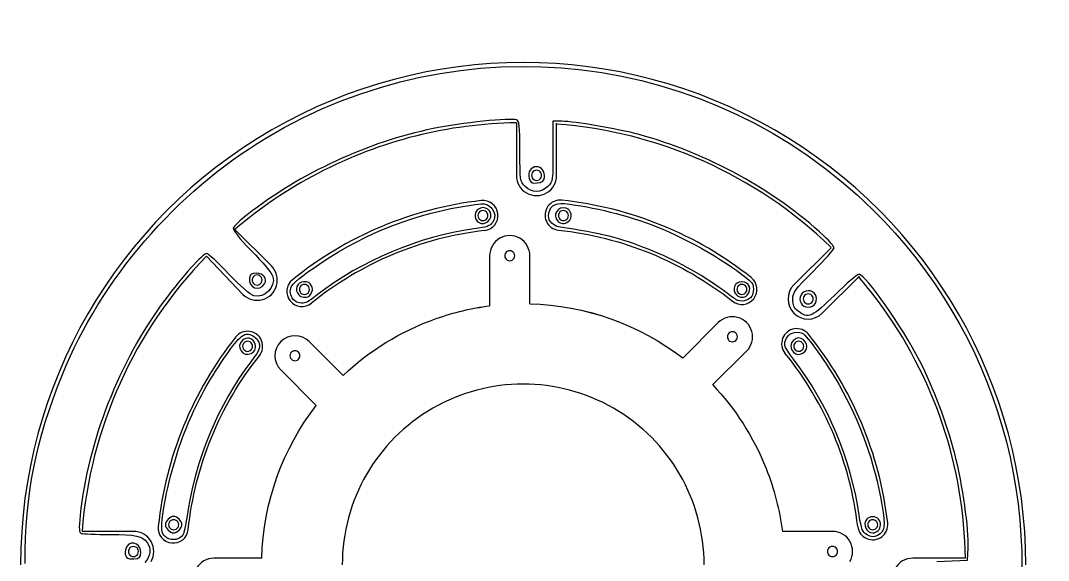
# Model space of a CAD drawing. Extents: x 18.1 to 69.2, y 229.9 to 282.6.
# Drawn here: x 18.1 to 69.2, y 255.7 to 282.6 of the extents above; entities that cross this region are included whole.
import ezdxf

# ---------------------------------------------------------------- set-up
doc = ezdxf.new("R2010")
doc.units = 0
doc.layers.get('0').update_dxf_attribs({"linetype": 'CONTINUOUS'})
doc.layers.add('0_copy', color=7, linetype='CONTINUOUS')

msp = doc.modelspace()

# ---------------------------------------------------------------- linework, layer by layer
at = {"color": 7}
for points in [[(42.717799, 277.452179), (42.717799, 274.837381)], [(44.717801, 274.837381), (44.717801, 277.452179)], [(30.529747, 270.340073), (28.680815, 272.189007)], [(58.36507, 271.248149), (56.516138, 269.399214)], [(27.30327, 270.82778), (29.115533, 268.925848)], [(41.38477, 270.847464), (41.38477, 268.354825)], [(43.384772, 268.457986), (43.384772, 270.847464)], [(57.930352, 267.985016), (59.779284, 269.833951)], [(52.752231, 267.520514), (50.989674, 265.757939)], [(34.098071, 264.88656), (32.408466, 266.576163)], [(52.476842, 264.416687), (54.166445, 266.10629)], [(30.994252, 265.161965), (32.756811, 263.39939)], [(23.677363, 257.127522), (21.112925, 257.127522)], [(58.43773, 257.129982), (55.945095, 257.129982)], [(30.056762, 255.794498), (27.667302, 255.794498)], [(65.042455, 255.796959), (62.427668, 255.796959)]]:
    msp.add_lwpolyline(points, dxfattribs=at)
for points in [[(55.552515, 277.112869), (47.81749, 281.578689), (38.287542, 281.578689), (30.552517, 277.112869)], [(55.552515, 277.112869), (47.81749, 281.578689), (38.287542, 281.578689), (30.552517, 277.112869)], [(30.552517, 277.112869), (22.817489, 272.64705), (18.052516, 264.393874), (18.052516, 255.462234)], [(30.552517, 277.112869), (22.817489, 272.64705), (18.052516, 264.393874), (18.052516, 255.462234)], [(42.717799, 277.461633), (39.362465, 277.412412), (35.979756, 276.594347), (32.837173, 274.946756)], [(42.717828, 277.459693), (42.71781, 277.457232), (42.717799, 277.454753), (42.717799, 277.452285)], [(44.716398, 277.399235), (44.717192, 277.416867), (44.717721, 277.434522), (44.717721, 277.452179)], [(58.371769, 271.254848), (54.622853, 274.896375), (49.761984, 277.01491), (44.716441, 277.400089)], [(68.052516, 255.462234), (68.052516, 264.393874), (63.287542, 272.64705), (55.552515, 277.112869)], [(68.052516, 255.462234), (68.052516, 264.393874), (63.287542, 272.64705), (55.552515, 277.112869)], [(43.592956, 275.064396), (43.515529, 275.019624), (43.46792, 274.9369), (43.468105, 274.847461)], [(43.843252, 275.064396), (43.765827, 275.109169), (43.670381, 275.109169), (43.592956, 275.064396)], [(43.968104, 274.847461), (43.968289, 274.9369), (43.920677, 275.019624), (43.843252, 275.064396)], [(32.837173, 274.946756), (31.335186, 274.159297), (29.957855, 273.218943), (28.71634, 272.153482)], [(42.717799, 274.837381), (42.717799, 274.480115), (42.9084, 274.149988), (43.217801, 273.971355)], [(43.468105, 274.847461), (43.46792, 274.758023), (43.515529, 274.675299), (43.592956, 274.630526)], [(43.592956, 274.630526), (43.670381, 274.585754), (43.765827, 274.585754), (43.843252, 274.630526)], [(43.843252, 274.630526), (43.920677, 274.675299), (43.968289, 274.758023), (43.968104, 274.847461)], [(44.217799, 273.971355), (44.5272, 274.149988), (44.717801, 274.480115), (44.717801, 274.837381)], [(40.965678, 273.592543), (37.524632, 273.19647), (34.267357, 271.829321), (31.57443, 269.650833)], [(41.79534, 272.933087), (41.74803, 273.344124), (41.376788, 273.639203), (40.965678, 273.592543)], [(43.217801, 273.971355), (43.527202, 273.792722), (43.908398, 273.792722), (44.217799, 273.971355)], [(44.969134, 273.611328), (44.702664, 273.639468), (44.441422, 273.52331), (44.283818, 273.30661)], [(54.396952, 269.75791), (51.683703, 271.911034), (48.413744, 273.24756), (44.969134, 273.611328)], [(40.92629, 273.064385), (40.848862, 273.019612), (40.801253, 272.936888), (40.801438, 272.84745)], [(41.176586, 273.064385), (41.099161, 273.109157), (41.003715, 273.109157), (40.92629, 273.064385)], [(41.301437, 272.84745), (41.30162, 272.936888), (41.254011, 273.019612), (41.176586, 273.064385)], [(44.283818, 273.30661), (44.126211, 273.089911), (44.096186, 272.80559), (44.205051, 272.56075)], [(44.92629, 273.064385), (44.848862, 273.019612), (44.801253, 272.936888), (44.801438, 272.84745)], [(45.176586, 273.064385), (45.09916, 273.109157), (45.003715, 273.109157), (44.92629, 273.064385)], [(45.301437, 272.84745), (45.30162, 272.936888), (45.254013, 273.019612), (45.176586, 273.064385)], [(40.801438, 272.84745), (40.801253, 272.758011), (40.848862, 272.675287), (40.92629, 272.630515)], [(40.92629, 272.630515), (41.003715, 272.585742), (41.099161, 272.585742), (41.176586, 272.630515)], [(41.137197, 272.102383), (41.548158, 272.150343), (41.84265, 272.52205), (41.79534, 272.933087)], [(41.176586, 272.630515), (41.254011, 272.675287), (41.30162, 272.758011), (41.301437, 272.84745)], [(44.205051, 272.56075), (44.313917, 272.31591), (44.545134, 272.147747), (44.811603, 272.119607)], [(44.801438, 272.84745), (44.801253, 272.758011), (44.848862, 272.675287), (44.92629, 272.630515)], [(44.92629, 272.630515), (45.003715, 272.585742), (45.09916, 272.585742), (45.176586, 272.630515)], [(45.176586, 272.630515), (45.254013, 272.675287), (45.30162, 272.758011), (45.301437, 272.84745)], [(41.137197, 272.102383), (37.97898, 271.738865), (34.989426, 270.484085), (32.517837, 268.484656)], [(44.811603, 272.119607), (47.973094, 271.785742), (50.974289, 270.559072), (53.464534, 268.582922)], [(41.884772, 271.71349), (41.575371, 271.534857), (41.38477, 271.20473), (41.38477, 270.847464)], [(42.88477, 271.71349), (42.575369, 271.892122), (42.194173, 271.892122), (41.884772, 271.71349)], [(43.384772, 270.847464), (43.384772, 271.20473), (43.194171, 271.534857), (42.88477, 271.71349)], [(42.259623, 271.064399), (42.182198, 271.019627), (42.134586, 270.936903), (42.134771, 270.847464)], [(42.509919, 271.064399), (42.432494, 271.109172), (42.337048, 271.109172), (42.259623, 271.064399)], [(42.63477, 270.847464), (42.634956, 270.936903), (42.587344, 271.019627), (42.509919, 271.064399)], [(27.30327, 270.82778), (23.688765, 267.122599), (21.504185, 262.254279), (21.112925, 257.127522)], [(42.134771, 270.847464), (42.134586, 270.758025), (42.182198, 270.675302), (42.259623, 270.630529)], [(42.259623, 270.630529), (42.337048, 270.585757), (42.432494, 270.585757), (42.509919, 270.630529)], [(42.509919, 270.630529), (42.587344, 270.675302), (42.634956, 270.758025), (42.63477, 270.847464)], [(30.78857, 269.374145), (30.881037, 269.719238), (30.782379, 270.087449), (30.529747, 270.340073)], [(29.69074, 269.856809), (29.613392, 269.81215), (29.56574, 269.729618), (29.56574, 269.640303)], [(29.56574, 269.640303), (29.56574, 269.550987), (29.613392, 269.468456), (29.69074, 269.423797)], [(29.940742, 269.856809), (29.863391, 269.901468), (29.768091, 269.901468), (29.69074, 269.856809)], [(30.065742, 269.640303), (30.065742, 269.729618), (30.01809, 269.81215), (29.940742, 269.856809)], [(29.940742, 269.423797), (30.018093, 269.468456), (30.065742, 269.550987), (30.065742, 269.640303)], [(31.57443, 269.650833), (31.253665, 269.389962), (31.204519, 268.918705), (31.464557, 268.597265)], [(54.517629, 268.704688), (54.77492, 269.028917), (54.720911, 269.500283), (54.396952, 269.75791)], [(60.675618, 268.631343), (60.375665, 269.032745), (60.064256, 269.421289), (59.742136, 269.796804)], [(29.115533, 268.925848), (29.36816, 268.673224), (29.73637, 268.574564), (30.081463, 268.667033)], [(29.69074, 269.423797), (29.768091, 269.379138), (29.863391, 269.379138), (29.940742, 269.423797)], [(30.081463, 268.667033), (30.426557, 268.759502), (30.696104, 269.029049), (30.78857, 269.374145)], [(32.047617, 269.385829), (31.970189, 269.341056), (31.922582, 269.258332), (31.922765, 269.168895)], [(31.922765, 269.168895), (31.922582, 269.079455), (31.970189, 268.996733), (32.047617, 268.95196)], [(32.297912, 269.385829), (32.220487, 269.430602), (32.125042, 269.430602), (32.047617, 269.385829)], [(32.047617, 268.95196), (32.125042, 268.907187), (32.220487, 268.907187), (32.297912, 268.95196)], [(32.422764, 269.168895), (32.422949, 269.258332), (32.37534, 269.341056), (32.297912, 269.385829)], [(32.297912, 268.95196), (32.37534, 268.996733), (32.422949, 269.079455), (32.422764, 269.168895)], [(53.805595, 269.387364), (53.728168, 269.342591), (53.680561, 269.259869), (53.680744, 269.170429)], [(53.680744, 269.170429), (53.680561, 269.080989), (53.728168, 268.998267), (53.805595, 268.953495)], [(54.055891, 269.387364), (53.978466, 269.432136), (53.88302, 269.432136), (53.805595, 269.387364)], [(53.805595, 268.953495), (53.88302, 268.908722), (53.978466, 268.908722), (54.055891, 268.953495)], [(54.180743, 269.170429), (54.180928, 269.259869), (54.133316, 269.342591), (54.055891, 269.387364)], [(54.055891, 268.953495), (54.133316, 268.998267), (54.180928, 269.080989), (54.180743, 269.170429)], [(56.516138, 269.399214), (56.127838, 269.008311), (56.128896, 268.376965), (56.518519, 267.987363)], [(57.355576, 268.915527), (57.278225, 268.960186), (57.182925, 268.960186), (57.105574, 268.915527)], [(31.464557, 268.597265), (31.724595, 268.275823), (32.195722, 268.225454), (32.517837, 268.484656)], [(43.384772, 268.460989), (46.154118, 268.389543), (48.820507, 267.429368), (50.990818, 265.759082)], [(53.464534, 268.582922), (53.789027, 268.325966), (54.260337, 268.380463), (54.517629, 268.704688)], [(57.105574, 268.915527), (57.028226, 268.870868), (56.980574, 268.788336), (56.980574, 268.699021)], [(56.980574, 268.699021), (56.980574, 268.609706), (57.028226, 268.527174), (57.105574, 268.482515)], [(57.105574, 268.482515), (57.182925, 268.437856), (57.278225, 268.437856), (57.355576, 268.482515)], [(57.480576, 268.699021), (57.480576, 268.788336), (57.432924, 268.870868), (57.355576, 268.915527)], [(57.355576, 268.482515), (57.432927, 268.527174), (57.480576, 268.609706), (57.480576, 268.699021)], [(65.050228, 255.796959), (64.983114, 260.297392), (63.539291, 264.799137), (60.675618, 268.631343)], [(38.721125, 267.719433), (39.601426, 268.030512), (40.49355, 268.241173), (41.38477, 268.357206)], [(56.5185, 267.987363), (56.908107, 267.597762), (57.539453, 267.596714), (57.930351, 267.984982)], [(34.096164, 264.888468), (35.383237, 266.112743), (36.942138, 267.09078), (38.721125, 267.719433)], [(53.718161, 267.779329), (53.373068, 267.871799), (53.004858, 267.773138), (52.752231, 267.520514)], [(54.425268, 267.072217), (54.332801, 267.417313), (54.063254, 267.686863), (53.718161, 267.779329)], [(29.45434, 267.082348), (29.189286, 267.121647), (28.923403, 267.016559), (28.756843, 266.806668)], [(30.041834, 266.616139), (29.943343, 266.865332), (29.719389, 267.043047), (29.45434, 267.082348)], [(32.408466, 266.576163), (32.017568, 266.964466), (31.386222, 266.963418), (30.996615, 266.573782)], [(53.334338, 267.029894), (53.25699, 266.985238), (53.209338, 266.902704), (53.209338, 266.813389)], [(53.58434, 267.029894), (53.506989, 267.074553), (53.411689, 267.074553), (53.334338, 267.029894)], [(53.70934, 266.813389), (53.70934, 266.902704), (53.661688, 266.985238), (53.58434, 267.029894)], [(54.166445, 266.10629), (54.419071, 266.358914), (54.517734, 266.727124), (54.425268, 267.072217)], [(56.541046, 267.209454), (56.276372, 267.167663), (56.054098, 266.987847), (55.957954, 266.737739)], [(57.241107, 266.940336), (57.07258, 267.148655), (56.805719, 267.251242), (56.541046, 267.209454)], [(61.182811, 257.549082), (60.78674, 260.990129), (59.419593, 264.247406), (57.241107, 266.940336)], [(28.756843, 266.806668), (26.603722, 264.093419), (25.267201, 260.823457), (24.903437, 257.37885)], [(29.219189, 266.557407), (29.141764, 266.512634), (29.094152, 266.429912), (29.094337, 266.340472)], [(29.469485, 266.557407), (29.39206, 266.60218), (29.296614, 266.60218), (29.219189, 266.557407)], [(29.594336, 266.340472), (29.594519, 266.429912), (29.54691, 266.512634), (29.469485, 266.557407)], [(29.931831, 265.87425), (30.098391, 266.084141), (30.140325, 266.366949), (30.041834, 266.616139)], [(30.996615, 266.573814), (30.607011, 266.184215), (30.605952, 265.552869), (30.994234, 265.161965)], [(53.209338, 266.813389), (53.209338, 266.724073), (53.25699, 266.641539), (53.334338, 266.596883)], [(53.334338, 266.596883), (53.411689, 266.552224), (53.506989, 266.552224), (53.58434, 266.596883)], [(53.58434, 266.596883), (53.661691, 266.641539), (53.70934, 266.724073), (53.70934, 266.813389)], [(55.957954, 266.737739), (55.861805, 266.487631), (55.906395, 266.205231), (56.074921, 265.996911)], [(56.634023, 266.558915), (56.556598, 266.514142), (56.508986, 266.43142), (56.509171, 266.34198)], [(56.884319, 266.558915), (56.806894, 266.603688), (56.711448, 266.603688), (56.634023, 266.558915)], [(57.00917, 266.34198), (57.009353, 266.43142), (56.961744, 266.514142), (56.884319, 266.558915)], [(26.395142, 257.221317), (26.729007, 260.382807), (27.955679, 263.384005), (29.931831, 265.87425)], [(29.094337, 266.340472), (29.094152, 266.251035), (29.141764, 266.168311), (29.219189, 266.123538)], [(29.219189, 266.123538), (29.296614, 266.078765), (29.39206, 266.078765), (29.469485, 266.123538)], [(29.469485, 266.123538), (29.54691, 266.168311), (29.594519, 266.251035), (29.594336, 266.340472)], [(31.576211, 266.085999), (31.498786, 266.041226), (31.451174, 265.958504), (31.451359, 265.869064)], [(31.451359, 265.869064), (31.451174, 265.779624), (31.498786, 265.696902), (31.576211, 265.65213)], [(31.826507, 266.085999), (31.749082, 266.130771), (31.653636, 266.130771), (31.576211, 266.085999)], [(31.951358, 265.869064), (31.951544, 265.958504), (31.903932, 266.041226), (31.826507, 266.085999)], [(31.826507, 265.65213), (31.903932, 265.696902), (31.951544, 265.779624), (31.951358, 265.869064)], [(59.692648, 257.377553), (59.32913, 260.535768), (58.074351, 263.525321), (56.074921, 265.996911)], [(56.509171, 266.34198), (56.508986, 266.252543), (56.556598, 266.169819), (56.634023, 266.125046)], [(56.634023, 266.125046), (56.711448, 266.080273), (56.806894, 266.080273), (56.884319, 266.125046)], [(56.884319, 266.125046), (56.961744, 266.169819), (57.009353, 266.252543), (57.00917, 266.34198)], [(31.576211, 265.65213), (31.653636, 265.607357), (31.749082, 265.607357), (31.826507, 265.65213)], [(47.552515, 263.256462), (44.767905, 264.864158), (41.337127, 264.864158), (38.552517, 263.256462)], [(52.478924, 264.418769), (53.591635, 263.248493), (54.502751, 261.851014), (55.134071, 260.261871)], [(30.05373, 255.794498), (30.124641, 258.571739), (31.089764, 261.235302), (32.755983, 263.400219)], [(38.552517, 263.256462), (35.767907, 261.648767), (34.052515, 258.677626), (34.052515, 255.462234)], [(52.052516, 255.462234), (52.052516, 258.677626), (50.337125, 261.648767), (47.552515, 263.256462)], [(55.134071, 260.261871), (55.542905, 259.232764), (55.811229, 258.181603), (55.947874, 257.129982)], [(25.542301, 257.677667), (25.464951, 257.633011), (25.417301, 257.550477), (25.417301, 257.461161)], [(25.792301, 257.677667), (25.714951, 257.722326), (25.619651, 257.722326), (25.542301, 257.677667)], [(25.917301, 257.461161), (25.917301, 257.550477), (25.869651, 257.633011), (25.792301, 257.677667)], [(60.312583, 257.680239), (60.235158, 257.635466), (60.187546, 257.552744), (60.187732, 257.463305)], [(60.562879, 257.680239), (60.485454, 257.725012), (60.390008, 257.725012), (60.312583, 257.680239)], [(60.687731, 257.463305), (60.687916, 257.552744), (60.640304, 257.635466), (60.562879, 257.680239)], [(24.903437, 257.37885), (24.860074, 256.967004), (25.158716, 256.597958), (25.570547, 256.554466)], [(25.417301, 257.461161), (25.417301, 257.371846), (25.464951, 257.289312), (25.542301, 257.244656)], [(25.542301, 257.244656), (25.619651, 257.199997), (25.714951, 257.199997), (25.792301, 257.244656)], [(25.570547, 256.554466), (25.982379, 256.510974), (26.35152, 256.809498), (26.395142, 257.221317)], [(25.792301, 257.244656), (25.869651, 257.289312), (25.917301, 257.371846), (25.917301, 257.461161)], [(59.692648, 257.377553), (59.72329, 257.111361), (59.893615, 256.881737), (60.139464, 256.775176)], [(60.187732, 257.463305), (60.187546, 257.373865), (60.235158, 257.291143), (60.312583, 257.24637)], [(60.312583, 257.24637), (60.390008, 257.201597), (60.485454, 257.201597), (60.562879, 257.24637)], [(60.562879, 257.24637), (60.640304, 257.291143), (60.687916, 257.373865), (60.687731, 257.463305)], [(60.884543, 256.860941), (61.099753, 257.020572), (61.21345, 257.28289), (61.182811, 257.549082)], [(24.543394, 256.62752), (24.36476, 256.936921), (24.034631, 257.127522), (23.677363, 257.127522)], [(59.303759, 256.629981), (59.125125, 256.939382), (58.794997, 257.129982), (58.43773, 257.129982)], [(60.139464, 256.775176), (60.385312, 256.668615), (60.669337, 256.70131), (60.884543, 256.860941)], [(23.542301, 256.344326), (23.464951, 256.299667), (23.417301, 256.217138), (23.417301, 256.12782)], [(23.792301, 256.344326), (23.714951, 256.388985), (23.619651, 256.388985), (23.542301, 256.344326)], [(23.917301, 256.12782), (23.917301, 256.217138), (23.869651, 256.299667), (23.792301, 256.344326)], [(24.543394, 255.627514), (24.722027, 255.936915), (24.722027, 256.318116), (24.543394, 256.62752)], [(58.312582, 256.346924), (58.235157, 256.302152), (58.187545, 256.21943), (58.18773, 256.12999)], [(58.562878, 256.346924), (58.485453, 256.391697), (58.390007, 256.391697), (58.312582, 256.346924)], [(58.687729, 256.12999), (58.687914, 256.21943), (58.640303, 256.302152), (58.562878, 256.346924)], [(59.303759, 255.629975), (59.482395, 255.939376), (59.482395, 256.320577), (59.303759, 256.629981)], [(23.417301, 256.12782), (23.417301, 256.038505), (23.464951, 255.955973), (23.542301, 255.911314)], [(23.542301, 255.911314), (23.619651, 255.866655), (23.714951, 255.866655), (23.792301, 255.911314)], [(23.792301, 255.911314), (23.869651, 255.955973), (23.917301, 256.038505), (23.917301, 256.12782)], [(27.667302, 255.794498), (27.310035, 255.794498), (26.979904, 255.603898), (26.80127, 255.294494)], [(58.18773, 256.12999), (58.187545, 256.04055), (58.235157, 255.957828), (58.312582, 255.913055)], [(58.312582, 255.913055), (58.390007, 255.868282), (58.485453, 255.868282), (58.562878, 255.913055)], [(58.562878, 255.913055), (58.640303, 255.957828), (58.687914, 256.04055), (58.687729, 256.12999)], [(62.427668, 255.796959), (62.070401, 255.796959), (61.740272, 255.606358), (61.561636, 255.296957)]]:
    msp.add_open_spline(points, degree=3, dxfattribs=at)
at = {"layer": '0_copy', "color": 7}
for points in [[(42.717799, 277.452179), (42.717799, 274.837381)], [(44.972663, 277.537322), (44.535751, 277.537343), (44.535751, 276.042037)], [(44.717801, 274.837381), (44.717801, 277.452179)], [(30.529747, 270.340073), (28.680815, 272.189007)], [(58.36507, 271.248149), (56.516138, 269.399214)], [(27.30327, 270.82778), (29.115533, 268.925848)], [(41.38477, 270.847464), (41.38477, 268.354825)], [(43.384772, 268.457986), (43.384772, 270.847464)], [(57.930352, 267.985016), (59.779284, 269.833951)], [(52.752231, 267.520514), (50.989674, 265.757939)], [(34.098071, 264.88656), (32.408466, 266.576163)], [(52.476842, 264.416687), (54.166445, 266.10629)], [(30.994252, 265.161965), (32.756811, 263.39939)], [(23.677363, 257.127522), (21.112925, 257.127522)], [(58.43773, 257.129982), (55.945095, 257.129982)], [(63.622036, 255.64046), (65.147605, 255.691861), (65.179556, 256.308673)], [(30.056762, 255.794498), (27.667302, 255.794498)], [(65.042455, 255.796959), (62.427668, 255.796959)]]:
    msp.add_lwpolyline(points, dxfattribs=at)
for points in [[(44.106722, 274.741639)], [(41.309785, 272.562975)], [(45.295979, 272.544015)], [(30.183799, 269.441664)], [(31.680269, 268.615095)], [(32.398332, 268.828789)], [(53.625292, 268.672571)], [(54.199377, 268.889484)], [(57.591627, 268.490744)], [(29.518737, 265.989759)], [(56.959415, 266.004221)], [(25.936045, 257.195028)], [(60.705132, 257.172416)], [(25.322306, 256.81488)], [(60.162646, 256.955318)], [(24.026687, 256.091866)]]:
    msp.add_lwpolyline(points, close=True, dxfattribs=at)
for points in [[(30.244973, 276.697346), (39.96653, 282.550354), (52.376387, 281.090561), (60.433654, 273.1462)], [(55.552516, 277.112869), (47.817489, 281.578689), (38.287543, 281.578689), (30.552516, 277.112869)], [(55.552516, 277.112869), (47.817489, 281.578689), (38.287543, 281.578689), (30.552516, 277.112869)], [(42.716429, 277.610752), (42.437899, 277.717635), (39.974748, 277.456406), (38.573221, 277.171346)], [(30.552516, 277.112869), (22.817489, 272.64705), (18.052516, 264.393874), (18.052516, 255.462234)], [(30.552516, 277.112869), (22.817489, 272.64705), (18.052516, 264.393874), (18.052516, 255.462234)], [(38.573221, 277.171346), (35.326241, 276.510933), (31.996502, 274.966591), (29.325274, 272.882124)], [(42.717799, 277.461633), (39.362464, 277.412412), (35.979757, 276.594347), (32.837172, 274.946756)], [(42.890916, 276.045264), (42.890916, 277.359878), (42.869511, 277.552013), (42.716429, 277.610752)], [(42.717828, 277.459693), (42.71781, 277.457223), (42.7178, 277.454754), (42.717799, 277.452284)], [(44.716398, 277.399235), (44.717307, 277.416868), (44.717748, 277.434522), (44.717721, 277.452179)], [(58.371769, 271.254848), (54.622853, 274.896375), (49.761985, 277.01491), (44.716442, 277.400089)], [(48.824904, 276.873809), (47.719099, 277.172626), (45.601901, 277.537293), (44.972663, 277.537322)], [(68.052516, 255.462234), (68.052516, 264.393874), (63.287543, 272.64705), (55.552516, 277.112869)], [(68.052516, 255.462234), (68.052516, 264.393874), (63.287543, 272.64705), (55.552516, 277.112869)], [(20.140042, 264.944065), (22.05262, 269.674222), (25.77914, 274.008624), (30.244973, 276.697346)], [(58.028549, 271.817673), (55.598068, 274.090843), (52.185102, 275.965799), (48.824904, 276.873809)], [(43.143249, 274.294398), (42.89842, 274.539227), (42.890916, 274.591299), (42.890916, 276.045264)], [(44.535751, 276.042037), (44.535751, 274.591498), (44.528211, 274.539177), (44.283418, 274.294398)], [(43.713321, 275.275693), (43.442242, 275.275693), (43.269612, 275.007973), (43.34556, 274.705365)], [(43.592956, 275.064396), (43.51553, 275.019624), (43.467921, 274.9369), (43.468105, 274.847461)], [(43.843253, 275.064396), (43.765827, 275.109169), (43.670382, 275.109169), (43.592956, 275.064396)], [(44.106722, 274.741639), (44.146936, 275.025324), (43.962508, 275.275693), (43.713321, 275.275693)], [(43.968104, 274.847461), (43.968288, 274.9369), (43.920678, 275.019624), (43.843253, 275.064396)], [(32.837172, 274.946756), (31.335187, 274.159297), (29.957855, 273.218943), (28.71634, 272.153482)], [(42.7178, 274.837381), (42.7178, 274.480115), (42.908399, 274.149988), (43.2178, 273.971355)], [(43.34556, 274.705365), (43.40212, 274.480018), (43.461001, 274.445513), (43.742549, 274.472725)], [(43.468105, 274.847461), (43.467921, 274.758023), (43.51553, 274.675299), (43.592956, 274.630526)], [(43.592956, 274.630526), (43.670382, 274.585754), (43.765827, 274.585754), (43.843253, 274.630526)], [(43.742549, 274.472725), (43.997676, 274.497384), (44.080795, 274.558761), (44.106722, 274.741639)], [(43.843253, 274.630526), (43.920678, 274.675299), (43.968288, 274.758023), (43.968104, 274.847461)], [(44.2178, 273.971355), (44.527201, 274.149988), (44.7178, 274.480115), (44.7178, 274.837381)], [(44.283418, 274.294398), (43.949586, 273.960564), (43.477085, 273.960564), (43.143249, 274.294398)], [(40.965678, 273.592543), (37.524633, 273.19647), (34.267357, 271.829321), (31.57443, 269.650833)], [(41.79534, 272.933087), (41.74803, 273.344124), (41.376789, 273.639203), (40.965678, 273.592543)], [(43.2178, 273.971355), (43.527201, 273.792722), (43.908399, 273.792722), (44.2178, 273.971355)], [(44.969134, 273.611328), (44.702663, 273.639468), (44.441422, 273.52331), (44.283817, 273.30661)], [(54.396952, 269.75791), (51.683703, 271.911034), (48.413743, 273.24756), (44.969134, 273.611328)], [(33.002276, 270.492949), (35.26668, 272.008394), (37.763421, 272.96998), (40.462361, 273.366101)], [(40.462361, 273.366101), (41.075832, 273.456139), (41.113242, 273.456633), (41.273434, 273.376803)], [(41.056346, 273.24003), (40.704789, 273.24003), (40.523213, 272.813605), (40.769781, 272.567036)], [(40.926289, 273.064385), (40.848863, 273.019612), (40.801254, 272.936888), (40.801438, 272.84745)], [(41.176586, 273.064385), (41.09916, 273.109157), (41.003715, 273.109157), (40.926289, 273.064385)], [(41.309785, 272.562976), (41.589259, 272.803371), (41.425807, 273.24003), (41.056346, 273.24003)], [(41.301437, 272.84745), (41.301621, 272.936888), (41.254012, 273.019612), (41.176586, 273.064385)], [(41.273434, 273.376803), (41.627758, 273.200231), (41.742156, 272.808846), (41.527537, 272.507443)], [(44.283817, 273.30661), (44.126212, 273.089911), (44.096187, 272.80559), (44.205052, 272.56075)], [(44.31901, 272.832225), (44.31901, 273.27877), (44.597397, 273.493036), (45.107408, 273.439031)], [(45.191368, 273.212207), (44.786942, 273.35319), (44.474141, 272.868174), (44.775276, 272.567036)], [(44.926289, 273.064385), (44.848863, 273.019612), (44.801254, 272.936888), (44.801438, 272.84745)], [(45.176586, 273.064385), (45.09916, 273.109157), (45.003715, 273.109157), (44.926289, 273.064385)], [(45.107408, 273.439031), (46.512292, 273.290267), (48.247914, 272.855515), (49.699889, 272.28867)], [(45.301437, 272.84745), (45.301621, 272.936888), (45.254012, 273.019612), (45.176586, 273.064385)], [(45.295979, 272.544015), (45.532387, 272.729975), (45.472218, 273.114302), (45.191368, 273.212207)], [(60.433654, 273.1462), (66.625936, 267.040689), (69.178747, 258.222685), (67.197957, 249.780731)], [(29.325274, 272.882124), (28.978693, 272.611674), (28.668049, 272.319827), (28.634952, 272.233575)], [(41.527537, 272.507443), (41.393983, 272.319884), (41.265613, 272.274726), (40.603067, 272.182242)], [(40.769781, 272.567036), (40.922345, 272.414473), (41.135276, 272.412872), (41.309785, 272.562975)], [(40.801438, 272.84745), (40.801254, 272.758011), (40.848863, 272.675287), (40.926289, 272.630515)], [(40.926289, 272.630515), (41.003715, 272.585742), (41.09916, 272.585742), (41.176586, 272.630515)], [(41.137197, 272.102383), (41.548159, 272.150343), (41.842651, 272.52205), (41.79534, 272.933087)], [(41.176586, 272.630515), (41.254012, 272.675287), (41.301621, 272.758011), (41.301437, 272.84745)], [(44.205052, 272.56075), (44.313917, 272.31591), (44.545133, 272.147747), (44.811603, 272.119607)], [(44.479284, 272.471692), (44.349257, 272.601721), (44.31901, 272.669758), (44.31901, 272.832225)], [(44.775276, 272.567036), (44.920157, 272.422156), (45.129304, 272.412908), (45.295979, 272.544015)], [(44.801438, 272.84745), (44.801254, 272.758011), (44.848863, 272.675287), (44.926289, 272.630515)], [(44.926289, 272.630515), (45.003715, 272.585742), (45.09916, 272.585742), (45.176586, 272.630515)], [(45.176586, 272.630515), (45.254012, 272.675287), (45.301621, 272.758011), (45.301437, 272.84745)], [(28.634952, 272.233575), (28.594735, 272.128777), (28.900686, 271.745027), (29.557223, 271.076784)], [(41.137197, 272.102383), (37.97898, 271.738865), (34.989427, 270.484086), (32.517837, 268.484656)], [(40.603067, 272.182242), (37.844016, 271.797108), (35.054048, 270.623785), (32.812016, 268.905714)], [(44.805034, 272.286094), (44.705593, 272.301313), (44.5756, 272.375378), (44.479284, 272.471692)], [(49.313817, 271.15899), (47.834844, 271.741971), (47.005047, 271.949403), (44.805034, 272.286094)], [(44.811603, 272.119607), (47.973093, 271.785742), (50.97429, 270.559072), (53.464534, 268.582922)], [(49.699889, 272.28867), (51.225678, 271.693008), (53.458861, 270.396749), (54.285539, 269.626909)], [(41.884771, 271.71349), (41.57537, 271.534857), (41.384771, 271.20473), (41.384771, 270.847464)], [(42.884771, 271.71349), (42.57537, 271.892122), (42.194172, 271.892122), (41.884771, 271.71349)], [(43.384771, 270.847464), (43.384771, 271.20473), (43.194172, 271.534857), (42.884771, 271.71349)], [(58.516861, 271.234656), (58.516861, 271.304127), (58.29712, 271.566485), (58.028549, 271.817673)], [(29.557223, 271.076784), (30.097571, 270.5268), (30.570106, 269.955562), (30.607302, 269.807366)], [(42.259623, 271.064399), (42.182197, 271.019627), (42.134587, 270.936903), (42.134771, 270.847464)], [(42.509919, 271.064399), (42.432494, 271.109172), (42.337048, 271.109172), (42.259623, 271.064399)], [(42.63477, 270.847464), (42.634955, 270.936903), (42.587345, 271.019627), (42.509919, 271.064399)], [(52.993877, 269.129165), (51.956449, 269.897131), (50.557499, 270.668755), (49.313817, 271.15899)], [(57.488839, 270.084178), (58.054251, 270.647469), (58.516861, 271.165184), (58.516861, 271.234656)], [(27.30327, 270.82778), (23.688765, 267.1226), (21.504185, 262.254279), (21.112925, 257.127522)], [(27.314673, 270.957998), (27.124411, 270.957998), (26.109746, 269.830475), (25.207112, 268.616024)], [(28.415837, 269.936599), (27.881895, 270.498368), (27.38637, 270.957998), (27.314673, 270.957998)], [(31.488867, 269.241502), (31.546035, 269.448543), (31.988884, 269.81474), (33.002276, 270.492949)], [(42.134771, 270.847464), (42.134587, 270.758025), (42.182197, 270.675302), (42.259623, 270.630529)], [(42.259623, 270.630529), (42.337048, 270.585757), (42.432494, 270.585757), (42.509919, 270.630529)], [(42.509919, 270.630529), (42.587345, 270.675302), (42.634955, 270.758025), (42.63477, 270.847464)], [(29.772409, 269.981377), (29.540348, 269.981377), (29.467844, 269.929439), (29.441616, 269.744414)], [(30.183799, 269.441664), (30.349161, 269.705459), (30.138849, 269.981377), (29.772409, 269.981377)], [(30.788571, 269.374144), (30.881037, 269.719238), (30.782374, 270.087448), (30.529747, 270.340073)], [(56.460816, 268.680037), (56.460816, 269.024527), (56.556823, 269.15566), (57.488839, 270.084178)], [(29.662988, 268.845844), (29.500547, 268.886613), (28.986499, 269.336201), (28.415837, 269.936599)], [(29.441616, 269.744414), (29.372663, 269.258014), (29.926941, 269.031914), (30.183799, 269.441664)], [(29.690741, 269.856809), (29.613391, 269.812151), (29.565741, 269.729619), (29.565741, 269.640303)], [(29.565741, 269.640303), (29.565741, 269.550986), (29.613391, 269.468455), (29.690741, 269.423796)], [(30.607302, 269.807366), (30.738032, 269.286491), (30.178259, 268.716518), (29.662988, 268.845844)], [(29.940741, 269.856809), (29.863391, 269.901467), (29.768091, 269.901467), (29.690741, 269.856809)], [(30.065741, 269.640303), (30.065741, 269.729619), (30.018091, 269.812151), (29.940741, 269.856809)], [(29.940741, 269.423796), (30.018092, 269.468455), (30.065741, 269.550986), (30.065741, 269.640303)], [(31.57443, 269.650833), (31.253666, 269.389962), (31.20452, 268.918705), (31.464557, 268.597265)], [(32.133156, 269.553043), (31.810301, 269.553043), (31.654761, 269.134705), (31.890113, 268.899353)], [(32.524224, 269.351203), (32.440713, 269.512697), (32.362542, 269.553043), (32.133156, 269.553043)], [(53.926052, 269.553043), (53.575791, 269.553043), (53.407355, 269.146929), (53.654934, 268.899353)], [(54.199377, 268.889481), (54.456534, 269.167005), (54.297522, 269.553043), (53.926052, 269.553043)], [(54.285539, 269.626909), (54.4854, 269.440791), (54.501658, 269.407652), (54.501658, 269.186402)], [(54.517629, 268.704689), (54.774921, 269.028916), (54.720912, 269.500283), (54.396952, 269.75791)], [(59.75635, 269.925111), (59.67476, 269.927783), (59.137899, 269.467366), (58.563325, 268.901951)], [(60.675619, 268.631344), (60.375666, 269.032746), (60.064254, 269.421289), (59.742137, 269.796805)], [(62.758984, 265.642282), (61.914095, 267.289099), (60.07331, 269.914718), (59.75635, 269.925111)], [(29.115533, 268.925848), (29.36816, 268.673223), (29.736371, 268.574563), (30.081464, 268.667032)], [(29.690741, 269.423796), (29.768092, 269.379138), (29.863391, 269.379138), (29.940741, 269.423796)], [(30.081464, 268.667032), (30.426557, 268.759501), (30.696104, 269.02905), (30.788571, 269.374144)], [(31.680269, 268.615095), (31.497939, 268.768514), (31.42457, 269.008636), (31.488867, 269.241502)], [(32.047616, 269.38583), (31.97019, 269.341057), (31.922581, 269.258333), (31.922765, 269.168895)], [(31.922765, 269.168895), (31.922581, 269.079456), (31.97019, 268.996732), (32.047616, 268.95196)], [(32.297913, 269.38583), (32.220487, 269.430602), (32.125042, 269.430602), (32.047616, 269.38583)], [(32.047616, 268.95196), (32.125042, 268.907187), (32.220487, 268.907187), (32.297913, 268.95196)], [(32.422764, 269.168895), (32.422948, 269.258333), (32.375339, 269.341057), (32.297913, 269.38583)], [(32.297913, 268.95196), (32.375339, 268.996732), (32.422948, 269.079456), (32.422764, 269.168895)], [(32.398346, 268.828789), (32.447561, 268.855115), (32.512527, 268.951521), (32.542718, 269.042998)], [(32.542718, 269.042998), (32.587046, 269.177319), (32.58349, 269.23662), (32.524224, 269.351203)], [(53.625292, 268.672571), (53.554699, 268.718881), (53.27056, 268.924348), (52.993877, 269.129165)], [(53.805595, 269.387364), (53.728169, 269.342592), (53.68056, 269.259868), (53.680744, 269.170429)], [(53.680744, 269.170429), (53.68056, 269.08099), (53.728169, 268.998267), (53.805595, 268.953494)], [(54.055892, 269.387364), (53.978466, 269.432137), (53.88302, 269.432137), (53.805595, 269.387364)], [(53.805595, 268.953494), (53.88302, 268.908722), (53.978466, 268.908722), (54.055892, 268.953494)], [(54.180743, 269.170429), (54.180927, 269.259868), (54.133317, 269.342592), (54.055892, 269.387364)], [(54.055892, 268.953494), (54.133317, 268.998267), (54.180927, 269.08099), (54.180743, 269.170429)], [(54.501658, 269.186402), (54.501658, 269.047705), (54.470004, 268.901959), (54.426339, 268.839621)], [(56.516138, 269.399214), (56.127839, 269.008311), (56.128896, 268.376965), (56.518501, 267.987364)], [(57.23182, 269.107556), (57.087259, 269.107556), (56.935695, 269.020948), (56.87201, 268.901951)], [(57.355575, 268.915527), (57.278225, 268.960186), (57.182925, 268.960186), (57.105575, 268.915527)], [(57.591627, 268.490744), (57.74541, 268.778089), (57.55322, 269.107556), (57.23182, 269.107556)], [(25.207112, 268.616024), (22.961345, 265.594448), (21.400308, 261.611479), (21.019358, 257.931006)], [(31.464557, 268.597265), (31.724594, 268.275824), (32.195722, 268.225454), (32.517837, 268.484656)], [(32.028733, 268.493056), (31.881305, 268.491733), (31.787925, 268.524507), (31.680269, 268.615095)], [(31.890113, 268.899353), (32.0158, 268.773665), (32.237751, 268.742847), (32.398332, 268.828789)], [(32.812016, 268.905714), (32.303773, 268.516244), (32.26354, 268.495048), (32.028733, 268.493056)], [(43.384772, 268.457986), (46.154118, 268.38654), (48.820507, 267.429368), (50.990818, 265.759082)], [(53.464534, 268.582922), (53.789027, 268.325966), (54.260338, 268.380463), (54.517629, 268.704689)], [(54.426339, 268.839621), (54.256591, 268.59727), (53.864669, 268.515538), (53.625292, 268.672571)], [(53.654934, 268.899353), (53.810276, 268.744008), (54.060376, 268.739473), (54.199377, 268.889484)], [(56.731683, 268.086995), (56.526345, 268.248515), (56.460816, 268.391988), (56.460816, 268.680037)], [(56.87201, 268.901951), (56.718229, 268.614606), (56.910417, 268.285139), (57.23182, 268.285139)], [(58.563325, 268.901951), (57.432228, 267.788894), (57.226835, 267.69751), (56.731683, 268.086995)], [(57.105575, 268.915527), (57.028225, 268.870869), (56.980575, 268.788337), (56.980575, 268.699021)], [(56.980575, 268.699021), (56.980575, 268.609705), (57.028225, 268.527173), (57.105575, 268.482515)], [(57.105575, 268.482515), (57.182926, 268.437856), (57.278225, 268.437856), (57.355575, 268.482515)], [(57.23182, 268.285139), (57.376377, 268.285139), (57.527941, 268.371747), (57.591627, 268.490744)], [(57.480575, 268.699021), (57.480575, 268.788337), (57.432925, 268.870869), (57.355575, 268.915527)], [(57.355575, 268.482515), (57.432926, 268.527173), (57.480575, 268.609705), (57.480575, 268.699021)], [(65.050228, 255.796959), (64.983114, 260.297391), (63.539291, 264.799136), (60.675619, 268.631344)], [(38.721125, 267.719433), (39.601426, 268.030512), (40.49355, 268.238792), (41.38477, 268.354825)], [(56.518501, 267.987364), (56.908107, 267.597763), (57.539453, 267.596713), (57.930351, 267.985016)], [(34.096164, 264.888468), (35.383236, 266.112742), (36.942138, 267.090781), (38.721126, 267.719434)], [(53.718161, 267.77933), (53.373068, 267.871799), (53.004858, 267.773139), (52.752231, 267.520514)], [(54.425268, 267.072218), (54.332802, 267.417312), (54.063254, 267.686862), (53.718161, 267.77933)], [(27.891206, 265.314823), (28.678137, 266.524516), (29.048874, 266.947056), (29.323324, 266.947056)], [(29.454339, 267.082348), (29.189287, 267.121648), (28.923403, 267.016559), (28.756843, 266.806668)], [(29.323324, 266.947056), (29.49779, 266.947056), (29.745122, 266.804083), (29.840073, 266.648341)], [(30.041833, 266.616139), (29.943342, 266.865331), (29.71939, 267.043048), (29.454339, 267.082348)], [(32.408466, 266.576163), (32.017567, 266.964466), (31.386221, 266.963417), (30.996616, 266.573815)], [(53.334339, 267.029895), (53.256989, 266.985237), (53.209339, 266.902705), (53.209339, 266.813389)], [(53.584339, 267.029895), (53.506989, 267.074553), (53.411689, 267.074553), (53.334339, 267.029895)], [(53.709339, 266.813389), (53.709339, 266.902705), (53.661689, 266.985237), (53.584339, 267.029895)], [(54.166445, 266.10629), (54.419071, 266.358915), (54.517734, 266.727124), (54.425268, 267.072218)], [(56.541045, 267.209453), (56.276373, 267.167664), (56.054099, 266.987848), (55.957953, 266.73774)], [(56.093209, 266.630352), (56.208197, 266.978774), (56.596259, 267.14258), (56.93791, 266.986913)], [(57.241107, 266.940336), (57.07258, 267.148655), (56.805718, 267.251241), (56.541045, 267.209453)], [(56.93791, 266.986913), (57.158398, 266.886451), (58.153961, 265.490755), (58.769255, 264.419523)], [(61.182811, 257.549082), (60.786741, 260.990129), (59.419593, 264.247407), (57.241107, 266.940336)], [(28.756843, 266.806668), (26.603723, 264.093418), (25.267201, 260.823458), (24.903437, 257.37885)], [(29.086336, 266.639629), (28.735904, 266.3382), (29.111922, 265.773084), (29.518737, 265.989759)], [(29.691214, 266.529263), (29.584618, 266.763216), (29.292071, 266.816593), (29.086336, 266.639629)], [(29.219188, 266.557407), (29.141763, 266.512635), (29.094153, 266.429911), (29.094337, 266.340472)], [(29.469485, 266.557407), (29.39206, 266.60218), (29.296614, 266.60218), (29.219188, 266.557407)], [(29.594336, 266.340472), (29.59452, 266.429911), (29.546911, 266.512635), (29.469485, 266.557407)], [(29.840073, 266.648341), (30.023946, 266.346759), (29.971727, 266.177941), (29.50705, 265.571675)], [(29.518737, 265.989759), (29.737095, 266.106059), (29.797685, 266.295583), (29.691214, 266.529263)], [(29.931831, 265.87425), (30.098391, 266.084141), (30.140324, 266.366948), (30.041833, 266.616139)], [(30.996616, 266.573815), (30.60701, 266.184214), (30.605953, 265.552868), (30.994252, 265.161965)], [(53.209339, 266.813389), (53.209339, 266.724072), (53.256989, 266.64154), (53.334339, 266.596882)], [(53.334339, 266.596882), (53.41169, 266.552224), (53.506989, 266.552224), (53.584339, 266.596882)], [(53.584339, 266.596882), (53.66169, 266.64154), (53.709339, 266.724072), (53.709339, 266.813389)], [(55.957953, 266.73774), (55.861806, 266.487632), (55.906395, 266.20523), (56.074921, 265.996911)], [(56.494696, 265.70697), (56.07177, 266.264241), (56.015268, 266.394191), (56.093209, 266.630352)], [(56.502271, 266.643777), (56.321899, 266.488628), (56.321899, 266.19901), (56.502271, 266.043861)], [(56.727437, 266.754021), (56.674086, 266.754021), (56.572761, 266.704412), (56.502271, 266.643777)], [(56.634022, 266.558915), (56.556597, 266.514143), (56.508987, 266.431419), (56.509171, 266.34198)], [(56.884319, 266.558915), (56.806894, 266.603688), (56.711448, 266.603688), (56.634022, 266.558915)], [(56.959415, 266.004221), (57.325104, 266.193327), (57.15163, 266.754021), (56.727437, 266.754021)], [(57.00917, 266.34198), (57.009354, 266.431419), (56.961745, 266.514143), (56.884319, 266.558915)], [(26.395142, 257.221317), (26.729008, 260.382808), (27.955679, 263.384006), (29.931831, 265.87425)], [(29.094337, 266.340472), (29.094153, 266.251034), (29.141763, 266.16831), (29.219188, 266.123537)], [(29.219188, 266.123537), (29.296614, 266.078765), (29.39206, 266.078765), (29.469485, 266.123537)], [(29.469485, 266.123537), (29.546911, 266.16831), (29.59452, 266.251034), (29.594336, 266.340472)], [(31.576211, 266.085999), (31.498785, 266.041227), (31.451175, 265.958503), (31.45136, 265.869064)], [(31.45136, 265.869064), (31.451175, 265.779625), (31.498785, 265.696902), (31.576211, 265.652129)], [(31.826507, 266.085999), (31.749082, 266.130772), (31.653636, 266.130772), (31.576211, 266.085999)], [(31.951358, 265.869064), (31.951543, 265.958503), (31.903933, 266.041227), (31.826507, 266.085999)], [(31.826507, 265.652129), (31.903933, 265.696902), (31.951543, 265.779625), (31.951358, 265.869064)], [(59.692648, 257.377553), (59.32913, 260.535769), (58.074352, 263.525322), (56.074921, 265.996911)], [(56.502271, 266.043861), (56.651038, 265.915895), (56.768857, 265.90568), (56.959415, 266.004221)], [(56.509171, 266.34198), (56.508987, 266.252542), (56.556597, 266.169818), (56.634022, 266.125045)], [(56.634022, 266.125045), (56.711448, 266.080273), (56.806894, 266.080273), (56.884319, 266.125045)], [(56.884319, 266.125045), (56.961745, 266.169818), (57.009354, 266.252542), (57.00917, 266.34198)], [(29.50705, 265.571675), (27.872716, 263.439356), (26.724118, 260.644435), (26.314791, 257.803844)], [(31.576211, 265.652129), (31.653636, 265.607357), (31.749082, 265.607357), (31.826507, 265.652129)], [(59.767385, 257.935663), (59.338686, 260.794623), (58.23649, 263.411895), (56.494696, 265.70697)], [(64.519358, 260.983459), (64.127999, 262.513888), (63.468398, 264.259524), (62.758984, 265.642282)], [(18.27934, 255.537656), (18.282634, 259.019557), (18.798024, 261.62501), (20.140042, 264.944065)], [(26.206977, 262.047732), (26.714498, 263.32899), (27.154063, 264.18166), (27.891206, 265.314823)], [(47.552516, 263.256463), (44.767906, 264.864158), (41.337126, 264.864158), (38.552516, 263.256463)], [(52.478925, 264.41877), (53.591634, 263.248493), (54.502751, 261.851015), (55.134071, 260.26187)], [(58.769255, 264.419523), (59.797331, 262.62963), (60.543107, 260.536297), (60.892089, 258.46089)], [(30.05373, 255.794498), (30.124641, 258.57174), (31.089763, 261.235304), (32.755982, 263.400219)], [(38.552516, 263.256463), (35.767906, 261.648768), (34.052516, 258.677625), (34.052516, 255.462234)], [(52.052516, 255.462234), (52.052516, 258.677625), (50.337125, 261.648768), (47.552516, 263.256463)], [(25.103071, 257.724795), (25.242967, 258.977295), (25.700572, 260.769297), (26.206977, 262.047732)], [(65.179556, 256.308673), (65.227491, 257.234043), (64.918307, 259.423333), (64.519358, 260.983459)], [(55.134071, 260.26187), (55.542904, 259.232765), (55.811229, 258.181604), (55.947874, 257.129982)], [(60.892089, 258.46089), (61.082854, 257.326414), (61.054898, 257.127797), (60.676946, 256.932352)], [(21.019358, 257.931006), (20.948517, 257.24659), (20.958931, 257.075711), (21.074179, 257.031486)], [(25.322306, 256.81488), (25.075096, 256.973259), (25.036857, 257.13197), (25.103071, 257.724795)], [(25.666908, 257.874367), (25.497615, 257.874367), (25.256707, 257.633458), (25.256707, 257.464164)], [(25.542301, 257.677668), (25.464951, 257.63301), (25.417301, 257.550478), (25.417301, 257.461161)], [(25.792301, 257.677668), (25.714951, 257.722326), (25.619651, 257.722326), (25.542301, 257.677668)], [(26.07711, 257.464164), (26.07711, 257.633458), (25.836201, 257.874367), (25.666908, 257.874367)], [(25.917301, 257.461161), (25.917301, 257.550478), (25.869651, 257.63301), (25.792301, 257.677668)], [(26.314791, 257.803844), (26.257437, 257.405824), (26.177549, 257.031158), (26.136763, 256.968912)], [(60.162646, 256.95532), (59.923188, 257.101328), (59.874319, 257.222539), (59.767385, 257.935663)], [(60.142808, 257.735212), (59.9317, 257.474502), (60.113622, 257.053962), (60.437514, 257.053962)], [(60.73222, 257.735212), (60.603048, 257.894732), (60.271983, 257.894732), (60.142808, 257.735212)], [(60.312583, 257.68024), (60.235157, 257.635467), (60.187547, 257.552743), (60.187732, 257.463305)], [(60.562879, 257.68024), (60.485454, 257.725012), (60.390008, 257.725012), (60.312583, 257.68024)], [(60.687731, 257.463305), (60.687915, 257.552743), (60.640305, 257.635467), (60.562879, 257.68024)], [(60.705132, 257.172416), (60.85064, 257.317924), (60.862953, 257.573763), (60.73222, 257.735212)], [(24.903437, 257.37885), (24.860074, 256.967005), (25.158716, 256.597957), (25.570547, 256.554465)], [(25.256707, 257.464164), (25.256707, 257.294871), (25.497615, 257.053962), (25.666908, 257.053962)], [(25.417301, 257.461161), (25.417301, 257.371845), (25.464951, 257.289313), (25.542301, 257.244655)], [(25.542301, 257.244655), (25.619651, 257.199997), (25.714951, 257.199997), (25.792301, 257.244655)], [(25.570547, 256.554465), (25.982379, 256.510973), (26.35152, 256.809499), (26.395142, 257.221317)], [(25.666908, 257.053962), (25.744116, 257.053962), (25.851004, 257.109988), (25.936045, 257.195028)], [(25.792301, 257.244655), (25.869651, 257.289313), (25.917301, 257.371845), (25.917301, 257.461161)], [(25.936045, 257.195028), (26.021086, 257.280067), (26.07711, 257.386956), (26.07711, 257.464164)], [(59.692649, 257.377553), (59.72329, 257.111361), (59.893615, 256.881737), (60.139464, 256.775177)], [(60.187732, 257.463305), (60.187547, 257.373866), (60.235157, 257.291142), (60.312583, 257.24637)], [(60.312583, 257.24637), (60.390008, 257.201597), (60.485454, 257.201597), (60.562879, 257.24637)], [(60.437514, 257.053962), (60.531542, 257.053962), (60.630464, 257.097748), (60.705132, 257.172416)], [(60.562879, 257.24637), (60.640305, 257.291142), (60.687915, 257.373866), (60.687731, 257.463305)], [(60.884544, 256.860941), (61.099753, 257.020573), (61.213451, 257.282891), (61.18281, 257.549082)], [(21.074179, 257.031486), (21.15243, 257.001458), (21.793974, 256.976889), (22.499833, 256.976889)], [(22.499833, 256.976889), (23.784464, 256.976889), (24.10135, 256.908267), (24.357538, 256.57459)], [(24.026687, 256.091866), (24.026687, 256.627012), (23.374658, 256.733102), (23.272676, 256.214548)], [(24.543394, 256.627519), (24.36476, 256.936922), (24.034631, 257.127522), (23.677363, 257.127522)], [(26.136763, 256.968912), (25.970952, 256.715851), (25.589484, 256.643707), (25.322306, 256.81488)], [(59.30376, 256.62998), (59.125126, 256.939382), (58.794997, 257.129982), (58.43773, 257.129982)], [(60.139464, 256.775177), (60.385313, 256.668616), (60.669336, 256.70131), (60.884544, 256.860941)], [(60.676946, 256.932352), (60.491156, 256.836276), (60.347355, 256.842698), (60.162646, 256.955318)], [(23.272676, 256.214548), (23.205924, 255.875127), (23.341722, 255.728651), (23.691873, 255.762396)], [(23.542301, 256.344327), (23.464951, 256.299668), (23.417301, 256.217137), (23.417301, 256.12782)], [(23.792301, 256.344327), (23.714951, 256.388985), (23.619651, 256.388985), (23.542301, 256.344327)], [(23.917301, 256.12782), (23.917301, 256.217137), (23.869651, 256.299668), (23.792301, 256.344327)], [(24.357538, 256.57459), (24.565003, 256.304374), (24.510664, 255.858072), (24.236978, 255.584387)], [(24.543394, 255.627513), (24.722027, 255.936916), (24.722027, 256.318116), (24.543394, 256.627519)], [(58.312581, 256.346925), (58.235156, 256.302152), (58.187546, 256.219429), (58.18773, 256.12999)], [(58.562878, 256.346925), (58.485453, 256.391697), (58.390007, 256.391697), (58.312581, 256.346925)], [(58.687729, 256.12999), (58.687913, 256.219429), (58.640304, 256.302152), (58.562878, 256.346925)], [(59.30376, 255.629974), (59.482394, 255.939376), (59.482394, 256.320577), (59.30376, 256.62998)], [(23.417301, 256.12782), (23.417301, 256.038504), (23.464951, 255.955972), (23.542301, 255.911314)], [(23.542301, 255.911314), (23.619651, 255.866656), (23.714951, 255.866656), (23.792301, 255.911314)], [(23.691873, 255.762396), (23.985108, 255.790656), (24.026687, 255.831572), (24.026687, 256.091866)], [(23.792301, 255.911314), (23.869651, 255.955972), (23.917301, 256.038504), (23.917301, 256.12782)], [(27.667302, 255.794498), (27.310034, 255.794498), (26.979905, 255.603898), (26.801271, 255.294495)], [(58.18773, 256.12999), (58.187546, 256.040551), (58.235156, 255.957827), (58.312581, 255.913055)], [(58.312581, 255.913055), (58.390007, 255.868282), (58.485453, 255.868282), (58.562878, 255.913055)], [(58.562878, 255.913055), (58.640304, 255.957827), (58.687913, 256.040551), (58.687729, 256.12999)], [(62.427668, 255.796959), (62.0704, 255.796959), (61.740271, 255.606359), (61.561637, 255.296956)]]:
    msp.add_open_spline(points, degree=3, dxfattribs=at)

doc.saveas('drawing.dxf')
